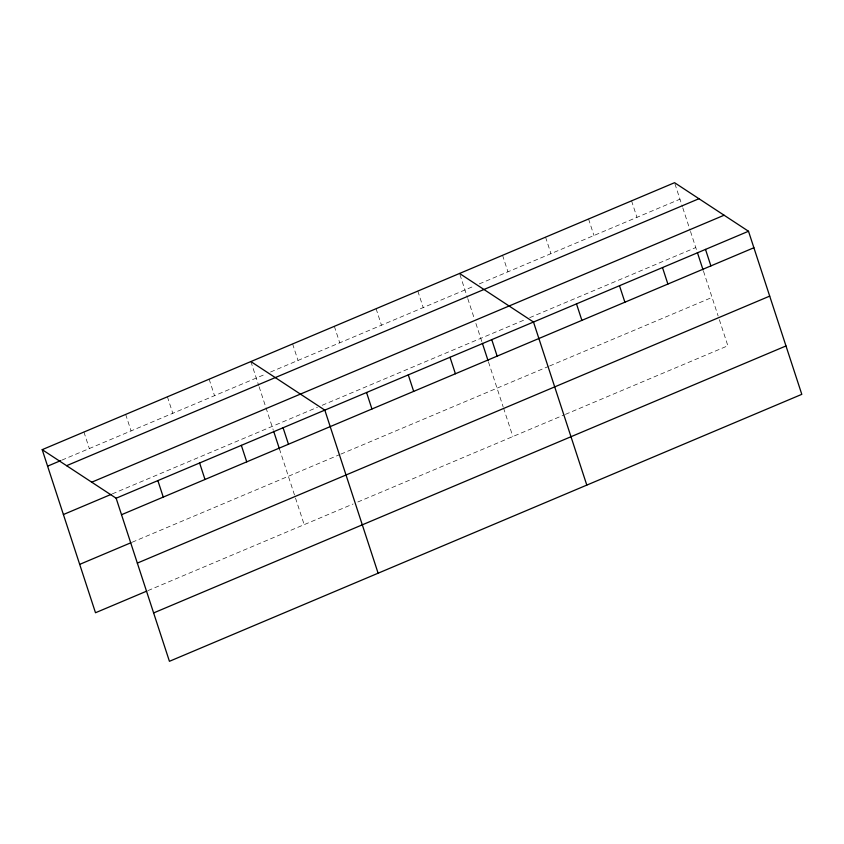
<?xml version="1.0" encoding="UTF-8"?>
<svg xmlns="http://www.w3.org/2000/svg" width="844" height="844" viewBox="0 0 844 844"><rect width="100%" height="100%" fill="white"/><g stroke="black" fill="none" stroke-linecap="round" stroke-linejoin="round"><path stroke-width="0.63" stroke-dasharray="4.22 3.17" d="M61.897 460.117L265.807 374.029M270.576 372.014L474.507 285.926M479.286 283.911L679.958 199.184M112.294 493.898L317.397 407.304M322.165 405.289L523.765 320.182M529.737 317.661L695.762 247.566M132.16 542.228L339.647 454.631M340.839 454.125L548.41 366.486M549.613 365.979L712.051 297.404M147.974 590.6L353.077 504.005M357.845 501.99L564.225 414.868M565.417 414.362L727.866 345.776L718.539 317.249M674.947 183.876L682.385 206.632M682.796 207.867L690.086 230.201M690.497 231.435L696.986 251.301M703.506 271.24L718.139 316.004M631.565 200.851L636.956 217.341M588.563 219.007L593.954 235.497M545.562 237.153L550.953 253.654M502.56 255.31L507.951 271.8M459.948 274.638L467.386 297.404M467.787 298.639L474.275 318.483M475.9 323.452L481.987 342.073M488.497 362.002L503.129 406.776M503.541 408.021L512.867 436.548M417.822 291.085L423.213 307.575M376.086 308.704L381.477 325.204M334.351 326.322L339.742 342.822M292.615 343.941L298.006 360.441M250.879 361.57L258.707 385.497M259.108 386.742L273.308 430.176M279.417 448.86L304.188 524.651M209.143 379.188L214.534 395.678M167.407 396.807L172.798 413.296M125.672 414.425L131.063 430.915M83.936 432.044L89.327 448.544"/><path stroke-width="1.27" d="M42.2 449.662L674.567 182.694L748.501 231.256L801.8 394.338L169.433 661.306L116.134 498.224L42.2 449.662L95.499 612.744L146.782 591.106M47.591 466.162L60.705 460.624M66.602 465.688L698.959 198.72M91.732 482.198L724.099 215.231M63.405 514.534L111.102 494.394M116.134 498.224L748.501 231.256M121.525 514.713L753.892 247.746M79.695 564.372L130.968 542.724M137.34 563.096L769.696 296.117M153.629 612.934L785.986 345.956M459.558 273.467L533.492 322.018L586.802 485.1M250.879 361.57L324.813 410.121L378.112 573.203M705.5 249.402L710.891 265.902M697.397 252.546L703.094 269.996M662.498 267.559L667.889 284.059M619.496 285.715L624.887 302.205M576.494 303.872L581.885 320.361M491.757 339.647L497.148 356.136M482.388 343.318L488.096 360.757M450.021 357.265L455.412 373.755M408.285 374.884L413.676 391.373M366.549 392.502L371.94 408.992M283.078 427.739L288.469 444.239M273.709 431.421L279.417 448.86M241.342 445.358L246.733 461.858M199.606 462.987L204.997 479.476M157.87 480.605L163.261 497.095"/></g></svg>
